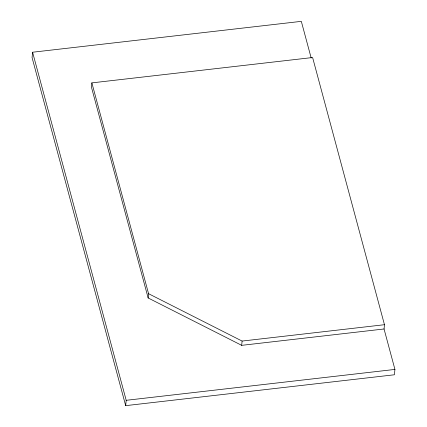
<?xml version="1.0" encoding="UTF-8"?>
<svg xmlns="http://www.w3.org/2000/svg" width="427" height="427" viewBox="0 0 427 427"><rect width="100%" height="100%" fill="white"/><g stroke="black" fill="none" stroke-linecap="round" stroke-linejoin="round"><path stroke-width="0.64" d="M311.182 58.024L301.318 21.35L32.585 52.227L32.068 57.576L125.682 405.65L394.415 374.773L394.932 369.424L384.028 328.891M91.864 82.886L91.447 87.161L148.142 297.966L241.687 345.342L384.054 328.982L384.465 324.707L312.607 57.522L91.864 82.886L148.559 293.696L148.142 297.966M125.682 405.65L126.195 400.307L32.585 52.227M241.687 345.342L242.098 341.066L148.559 293.696M242.098 341.066L384.465 324.707M126.195 400.307L394.932 369.424"/></g></svg>
